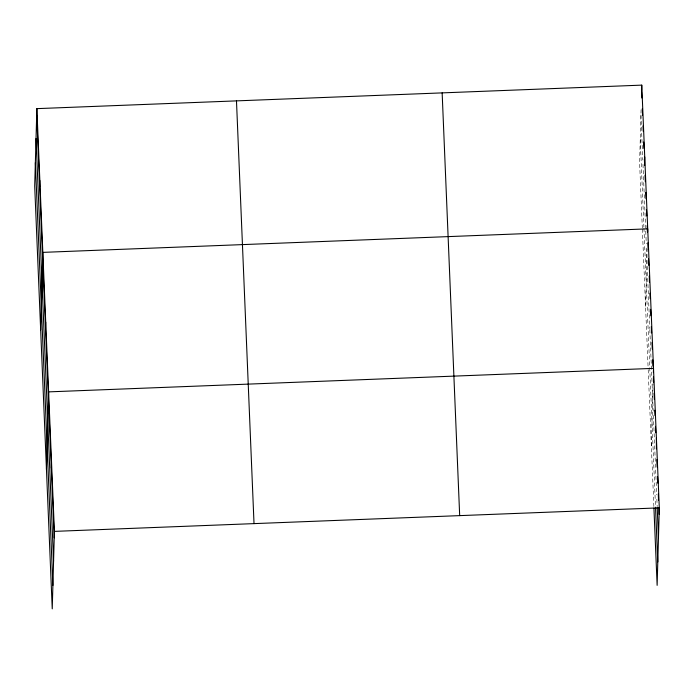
<?xml version="1.0" encoding="UTF-8"?>
<svg xmlns="http://www.w3.org/2000/svg" width="694" height="694" viewBox="0 0 694 694"><rect width="100%" height="100%" fill="white"/><g stroke="black" fill="none" stroke-linecap="round" stroke-linejoin="round"><path stroke-width="0.52" stroke-dasharray="3.47 2.6" d="M641.074 109.695L639.599 162.622L642.314 228.048M645.559 306.349L647.155 249.163M651.345 445.86L653.097 383.34M640.926 115.022L642.8 160.071M642.974 164.365L646.27 243.733M646.444 248.027L649.784 328.505M649.827 329.581L653.21 411.134M653.392 415.428L656.68 494.839M656.862 499.133L657.175 506.637M640.25 139.173L643.902 227.129M643.945 228.205L649.688 366.614M649.731 367.681L655.474 506.117M642.358 229.124L648.144 368.592M648.187 369.668L653.887 507.028"/><path stroke-width="1.04" d="M36.869 108.637L34.7 186.131L52.241 608.872L54.401 531.378L36.869 108.637L641.759 85.128L659.3 507.869L657.131 585.363L653.93 508.095M39.662 186.955L39.844 180.501M40.66 329.867L42.828 252.373L647.728 228.855L647.632 232.082M45.544 328.574L45.717 322.12M46.446 469.37L48.615 391.876L653.514 368.367L653.392 372.661M51.33 468.077L51.512 461.631M641.612 90.498L641.759 85.128M644.561 163.446L644.743 156.991M656.403 438.114L656.403 448.853M54.401 531.378L659.3 507.869M641.586 91.573L641.846 98.01M642.297 108.741L642.566 115.178M643.008 125.9L643.225 131.261M643.676 141.992L643.945 148.429M644.388 159.152L644.657 165.588M645.056 175.244L645.325 181.681M645.767 192.403L646.036 198.84M646.478 209.562L646.747 215.999M647.146 225.654L647.415 232.091M647.858 242.822L648.127 249.259M648.526 258.914L648.795 265.36M649.237 276.091L649.506 282.527M649.948 293.258L650.174 298.62M650.616 309.351L650.885 315.787M651.328 326.518L651.597 332.964M651.996 342.619L652.265 349.056M652.707 359.787L652.976 366.224M653.418 376.955L653.644 382.325M654.086 393.056L654.355 399.492M654.798 410.223L655.023 415.593M655.466 426.324L655.735 432.761M656.854 459.584L657.157 467.097M657.565 476.761L657.825 483.198M658.276 493.928L658.545 500.365M658.849 507.878L659.118 514.315M657.218 507.713L658.467 537.763M655.518 507.184L657.791 561.914M442.147 92.883L459.68 515.625M236.481 100.882L254.021 523.623M36.687 115.091L54.219 537.833M36.027 138.531L53.568 561.273M35.351 162.691L52.891 585.432"/></g></svg>
